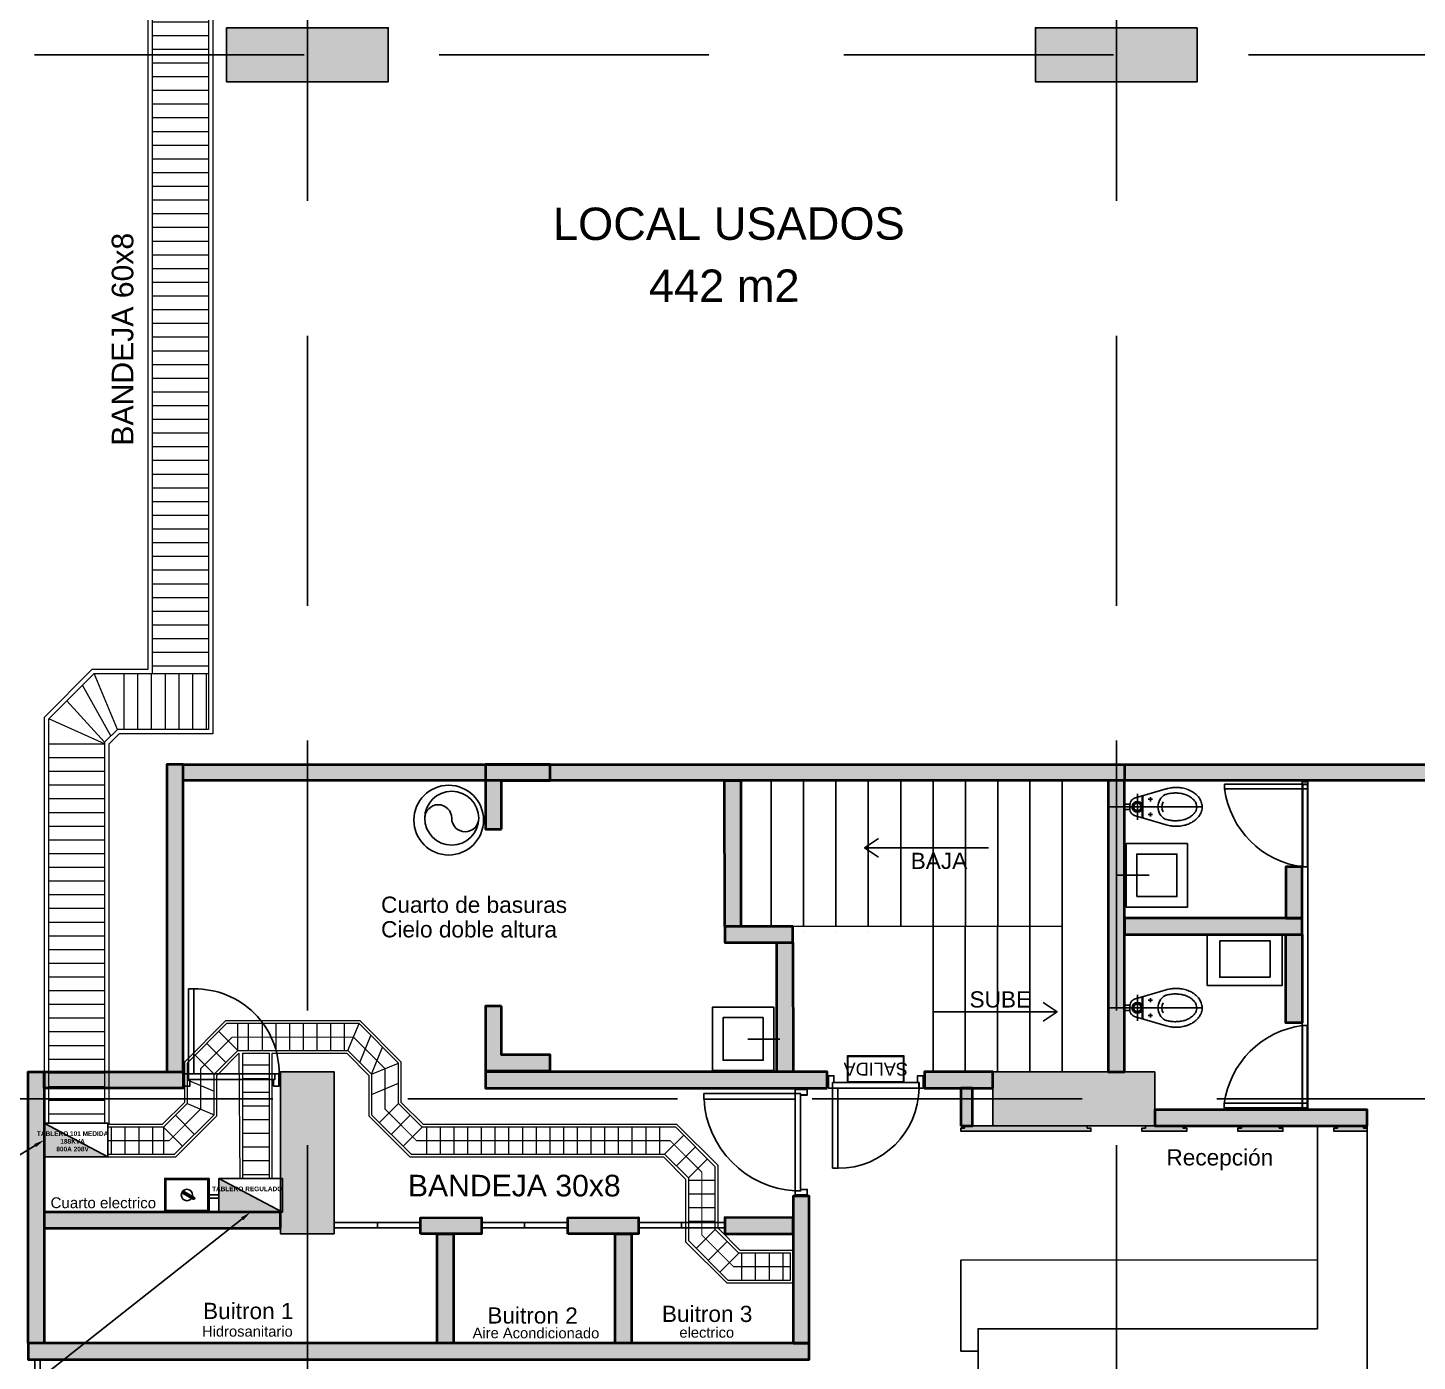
# Model space of a CAD drawing. Header units: millimetres. Extents: x -967 to 876, y -355 to 681.
# Drawn here: x -39.5 to -26.62, y -222.98 to -210.62 of the extents above; entities that cross this region are included whole.
import ezdxf
from ezdxf import colors
from ezdxf.entities.mleader import LeaderData, LeaderLine
from ezdxf.lldxf.tags import DXFTag
from ezdxf.math import Vec2, Vec3

# ---------------------------------------------------------------- set-up
doc = ezdxf.new("R2010")
doc.units = ezdxf.units.MM
for name, pattern in [('CENTER2', [28.575, 19.05, -3.175, 3.175, -3.175]), ('DASHED2', [9.525, 6.35, -3.175]), ('HIDDEN', [9.525, 6.35, -3.175]), ('LÍNEAS_OCULTASX2', [0.75, 0.5, -0.25])]:
    doc.linetypes.add(name, pattern=pattern)
for name, color, linetype, lineweight in [('-CN-GYD-BANDEJA TIPO ESCALERA', 140, 'Continuous', 18), ('-CN-GYD-TUBERÍA ILUMINACION', 5, 'Continuous', 18), ('Columna', 8, 'Continuous', 40), ('L', 7, 'Continuous', 15), ('Muro', 9, 'Continuous', 40), ('TEXTOS', 8, 'Continuous', 20), ('Textos 1', 7, 'Continuous', 25)]:
    doc.layers.add(name, color=color, linetype=linetype, lineweight=lineweight)
for name, color, linetype in [('1amobla', 253, 'Continuous'), ('AMOBLAMIENTO', 8, 'Continuous'), ('BYPASS', 7, 'Continuous'), ('F-2', 8, 'Continuous'), ('GG_PISO 1', 251, 'Continuous'), ('GG_PISO 2', 8, 'Continuous'), ('GG_PISO 3', 8, 'Continuous'), ('JCA_HATCH 254', 252, 'Continuous'), ('MUEBLE', 8, 'Continuous'), ('PROYECCION', 8, 'DASHED2'), ('TB', 7, 'Continuous')]:
    doc.layers.add(name, color=color, linetype=linetype)
doc.styles.get("Standard").update_dxf_attribs({"font": 'arial.ttf'})
tags = doc.linetypes.add('AiX_LINE', pattern='A,0.5,-0.2,["AiX",Standard,S=0.1,R=0,X=-0.1,Y=-0.05],-0.25', length=0.95).pattern_tags.tags
tags[6] = DXFTag(74, 10)
pattern_1 = [(0, (0, 0), (0, 6.985), [5.08, -1.905]), (90, (0, 0), (-6.985, 4e-16), [5.08, -1.905])]
pattern_2 = [(90, (-83.42918, 4.38), (-0.127, 0), [])]

# ---------------------------------------------------------------- blocks, each defined once
blk = doc.blocks.new('Salida_3.8W')
h = blk.add_hatch()
h.set_pattern_fill('ANGLE', color=256)
h.set_pattern_definition(pattern_1)
h.paths.add_polyline_path([(0.434, -0.01), (0.434, 0.303), (-0.434, 0.303), (-0.434, -0.01)])
h.paths.add_polyline_path([(-0.424, 0), (-0.424, 0.293), (0.424, 0.293), (0.424, 0)], flags=16)
h = blk.add_hatch()
h.set_pattern_fill('ANGLE', color=256)
h.set_pattern_definition(pattern_1)
h.paths.add_polyline_path([(0.434, -0.01), (0.434, 0.303), (-0.434, 0.303), (-0.434, -0.01)])
h.paths.add_polyline_path([(-0.424, 0), (-0.424, 0.293), (0.424, 0.293), (0.424, 0)], flags=16)
at = {"layer": 'L'}
h = blk.add_hatch(dxfattribs=at)
h.set_pattern_fill('ANGLE', color=3)
h.set_pattern_definition([(0, (-44.6785, -37.2514), (0, 6.985), [5.08, -1.905]), (90, (-44.6785, -37.2514), (-6.985, 4e-16), [5.08, -1.905])])
h.paths.add_polyline_path([(0.434, -0.01), (0.434, 0.303), (-0.434, 0.303), (-0.434, -0.01)])
h.paths.add_polyline_path([(-0.424, 0), (-0.424, 0.293), (0.424, 0.293), (0.424, 0)], flags=16)
h = blk.add_hatch(color=3, dxfattribs=at)
h.paths.add_polyline_path([(0.434, -0.01), (0.434, 0.303), (-0.434, 0.303), (-0.434, -0.01)])
h.paths.add_polyline_path([(-0.424, 0), (-0.424, 0.293), (0.424, 0.293), (0.424, 0)], flags=16)
at = {"layer": 'L', "color": 3}
for points in [[(-0.434, 0.303), (0.434, 0.303), (0.434, -0.01), (-0.434, -0.01)], [(-0.424, 0.293), (0.424, 0.293), (0.424, 0), (-0.424, 0)]]:
    blk.add_lwpolyline(points, close=True, dxfattribs=at)
at = {"layer": 'L', "color": 3, "insert": (0, 0.146, 712.661), "char_height": 0.15, "width": 0.84839, "attachment_point": 5}
blk.add_mtext('\\pxqc;SALIDA', dxfattribs=at)
blk = doc.blocks.new('estructura etapa 3')
at = {"layer": 'GG_PISO 1'}
h = blk.add_hatch(color=256, dxfattribs=at)
h.paths.add_polyline_path([(-91.651, -6658.124), (-91.651, -6657.624), (-92.35, -6657.624), (-92.35, -6658.124)])
h.paths.add_polyline_path([(-49.354, -6658.124), (-49.354, -6657.624), (-50.055, -6657.624), (-50.055, -6658.124)])
h.paths.add_polyline_path([(-56.053, -6658.124), (-56.053, -6657.624), (-56.753, -6657.624), (-56.753, -6658.124)])
h.paths.add_polyline_path([(-76.45, -6659.124), (-76.95, -6659.124), (-76.95, -6657.624), (-76.45, -6657.624)])
h.paths.add_polyline_path([(-83.95, -6659.124), (-84.45, -6659.124), (-84.45, -6657.624), (-83.95, -6657.624)])
h.paths.add_polyline_path([(-60.452, -6659.124), (-60.952, -6659.124), (-60.952, -6657.624), (-60.452, -6657.624)])
h.paths.add_polyline_path([(-67.95, -6659.124), (-68.45, -6659.124), (-68.45, -6657.624), (-67.95, -6657.624)])
h.paths.add_polyline_path([(-91.85, -6668.199), (-91.851, -6667.599), (-92.35, -6667.599), (-92.349, -6668.199)])
h.paths.add_polyline_path([(-49.354, -6668.199), (-49.354, -6667.599), (-49.854, -6667.599), (-49.854, -6668.199)])
h.paths.add_polyline_path([(-56.154, -6668.149), (-56.154, -6667.649), (-56.854, -6667.649), (-56.854, -6668.149)])
h.paths.add_polyline_path([(-59.952, -6667.649), (-59.952, -6668.149), (-61.452, -6668.149), (-61.452, -6667.649)])
h.paths.add_polyline_path([(-75.95, -6667.649), (-75.95, -6668.149), (-77.45, -6668.149), (-77.45, -6667.649)])
h.paths.add_polyline_path([(-68.95, -6667.649), (-68.95, -6668.149), (-67.45, -6668.149), (-67.45, -6667.649)])
h.paths.add_polyline_path([(-84.95, -6667.649), (-84.95, -6668.149), (-83.45, -6668.149), (-83.45, -6667.649)])
h.paths.add_polyline_path([(-91.85, -6676.199), (-91.85, -6675.599), (-92.349, -6675.599), (-92.349, -6676.199)])
h.paths.add_polyline_path([(-49.354, -6676.199), (-49.354, -6675.599), (-49.854, -6675.599), (-49.854, -6676.199)])
h.paths.add_polyline_path([(-56.154, -6676.149), (-56.154, -6675.649), (-56.754, -6675.649), (-56.754, -6676.149)])
h.paths.add_polyline_path([(-59.952, -6675.649), (-59.952, -6676.149), (-61.452, -6676.149), (-61.452, -6675.649)])
h.paths.add_polyline_path([(-75.95, -6675.649), (-75.95, -6676.149), (-77.45, -6676.149), (-77.45, -6675.649)])
h.paths.add_polyline_path([(-68.95, -6675.649), (-68.95, -6676.149), (-67.45, -6676.149), (-67.45, -6675.649)])
h.paths.add_polyline_path([(-84.95, -6675.649), (-84.95, -6676.149), (-83.45, -6676.149), (-83.45, -6675.649)])
h.paths.add_polyline_path([(-91.847, -6686.299), (-91.851, -6685.699), (-92.35, -6685.699), (-92.346, -6686.299)])
h.paths.add_polyline_path([(-49.354, -6686.299), (-49.354, -6685.699), (-49.854, -6685.699), (-49.854, -6686.299)])
h.paths.add_polyline_path([(-56.154, -6686.249), (-56.154, -6685.749), (-56.754, -6685.749), (-56.754, -6686.249)])
h.paths.add_polyline_path([(-59.952, -6685.749), (-59.952, -6686.249), (-61.452, -6686.249), (-61.452, -6685.749)])
h.paths.add_polyline_path([(-75.95, -6685.749), (-75.95, -6686.249), (-77.45, -6686.249), (-77.45, -6685.749)])
h.paths.add_polyline_path([(-68.95, -6685.749), (-68.95, -6686.249), (-67.45, -6686.249), (-67.45, -6685.749)])
h.paths.add_polyline_path([(-84.95, -6685.749), (-84.95, -6686.249), (-83.45, -6686.249), (-83.45, -6685.749)])
h.paths.add_polyline_path([(-49.353, -6694.294), (-49.354, -6693.699), (-49.855, -6693.699), (-49.854, -6694.294)])
h.paths.add_polyline_path([(-56.054, -6694.249), (-56.054, -6693.749), (-56.753, -6693.749), (-56.753, -6694.249)])
h.paths.add_polyline_path([(-91.651, -6694.249), (-91.651, -6693.749), (-92.35, -6693.749), (-92.35, -6694.249)])
h.paths.add_polyline_path([(-59.952, -6693.749), (-59.952, -6694.249), (-61.452, -6694.249), (-61.452, -6693.749)])
h.paths.add_polyline_path([(-75.95, -6693.749), (-75.95, -6694.249), (-77.45, -6694.249), (-77.45, -6693.749)])
h.paths.add_polyline_path([(-68.95, -6693.749), (-68.95, -6694.249), (-67.45, -6694.249), (-67.45, -6693.749)])
h.paths.add_polyline_path([(-84.95, -6693.749), (-84.95, -6694.249), (-83.45, -6694.249), (-83.45, -6693.749)])
h.paths.add_polyline_path([(-49.358, -6703.974), (-49.353, -6703.374), (-49.854, -6703.374), (-49.859, -6703.974)])
h.paths.add_polyline_path([(-56.054, -6703.924), (-56.054, -6703.424), (-56.753, -6703.424), (-56.753, -6703.924)])
h.paths.add_polyline_path([(-67.95, -6704.924), (-67.95, -6703.424), (-68.45, -6703.424), (-68.45, -6704.924)])
h.paths.add_polyline_path([(-91.651, -6703.924), (-91.651, -6703.424), (-92.35, -6703.424), (-92.35, -6703.924)])
h.paths.add_polyline_path([(-61.847, -6703.424), (-60.347, -6703.424), (-60.347, -6703.924), (-61.847, -6703.924)])
h.paths.add_polyline_path([(-83.95, -6704.924), (-83.95, -6703.424), (-84.45, -6703.424), (-84.45, -6704.924)])
h.paths.add_polyline_path([(-76.45, -6704.924), (-76.45, -6703.424), (-76.95, -6703.424), (-76.95, -6704.924)])
h.paths.add_polyline_path([(-49.354, -6711.949), (-49.354, -6711.449), (-50.054, -6711.449), (-50.054, -6711.949)])
h.paths.add_polyline_path([(-55.954, -6711.949), (-55.954, -6711.449), (-56.654, -6711.449), (-56.654, -6711.949)])
h.paths.add_polyline_path([(-91.65, -6711.949), (-91.65, -6711.449), (-92.35, -6711.449), (-92.35, -6711.949)])
h.paths.add_polyline_path([(-60.952, -6711.949), (-60.952, -6709.549), (-60.452, -6709.549), (-60.452, -6711.949)])
h.paths.add_polyline_path([(-68.45, -6709.549), (-68.45, -6711.949), (-67.95, -6711.949), (-67.95, -6709.549)])
h.paths.add_polyline_path([(-76.95, -6709.549), (-76.95, -6711.949), (-76.45, -6711.949), (-76.45, -6709.549)])
h.paths.add_polyline_path([(-83.95, -6709.549), (-83.95, -6711.949), (-84.45, -6711.949), (-84.45, -6709.549)])
at = {"layer": 'GG_PISO 1', "color": 253, "linetype": 'LÍNEAS_OCULTASX2', "ltscale": 5}
for p, q in [((-68.2, -6655.354), (-68.2, -6714.914)), ((-60.702, -6655.354), (-60.702, -6714.914)), ((-60.702, -6655.354), (-60.702, -6714.914)), ((-93.228, -6693.999), (-46.502, -6693.999)), ((-93.52, -6703.674), (-46.502, -6703.674))]:
    blk.add_line(p, q, dxfattribs=at)
at = {"layer": 'GG_PISO 1', "color": 0}
for points in [[(-68.95, -6693.749), (-68.95, -6694.249), (-67.45, -6694.249), (-67.45, -6693.749)], [(-59.952, -6693.749), (-59.952, -6694.249), (-61.452, -6694.249), (-61.452, -6693.749)], [(-67.95, -6704.924), (-67.95, -6703.424), (-68.45, -6703.424), (-68.45, -6704.924)], [(-61.847, -6703.424), (-60.347, -6703.424), (-60.347, -6703.924), (-61.847, -6703.924)]]:
    blk.add_lwpolyline(points, close=True, dxfattribs=at)
blk = doc.blocks.new('INODORO')
at = {"layer": 'AMOBLAMIENTO', "extrusion": (-1.55665e-06, -4.47371e-06, 1)}
for p, q in [((-0.07, 0.221, 13.502), (-0.07, 0.259, 13.502)), ((0.07, 0.221, 13.502), (0.07, 0.259, 13.502)), ((0.103, 0.17, 13.502), (-0.103, 0.17, 13.502)), ((-0.024, 0.164, 13.502), (-0.101, 0.164, 13.502)), ((-0.051, 0.24, 13.502), (-0.089, 0.24, 13.502)), ((0.101, 0.164, 13.502), (0.024, 0.164, 13.502)), ((0.051, 0.24, 13.502), (0.089, 0.24, 13.502))]:
    blk.add_line(p, q, dxfattribs=at)
at = {"layer": 'AMOBLAMIENTO', "extrusion": (-1.55665e-06, -4.47371e-06, 1), "elevation": 13.502, "flags": 128}
for points in [[(0.167, 0.387), (0.084, 0.101, -0.016701), (0.083, 0.097, -0.022806), (0.08, 0.091, -0.021821), (0.078, 0.086, -0.034751), (0.072, 0.078, -0.036571), (0.065, 0.07, -0.043988), (0.056, 0.062, -0.052185), (0.043, 0.055, -0.082496), (0.021, 0.05, -0.014668), (0.017, 0.05), (-0.017, 0.05, -0.083909), (-0.04, 0.054, -0.098699), (-0.063, 0.068, -0.082496), (-0.078, 0.086, -0.052185), (-0.083, 0.099, -0.009147), (-0.084, 0.101), (-0.167, 0.387, -0.038438), (-0.177, 0.436, -0.03221), (-0.18, 0.478, -0.004356), (-0.18, 0.484, -0.034754), (-0.176, 0.528, -0.021818), (-0.17, 0.556, -0.013779), (-0.166, 0.573, -0.009024), (-0.163, 0.582, -0.022804), (-0.154, 0.603, -0.021821), (-0.144, 0.623, -0.031515), (-0.127, 0.649, -0.003233), (-0.126, 0.651, -0.036571), (-0.107, 0.672, -0.043988), (-0.081, 0.694, -0.02205), (-0.066, 0.703, -0.030103), (-0.051, 0.71, -0.082496), (-0.008, 0.72, -0.014666), (0, 0.72, -0.083908), (0.045, 0.712, -0.043384), (0.066, 0.703, -0.055079), (0.101, 0.678, -0.050815), (0.127, 0.649, -0.03155), (0.144, 0.623, -0.052186), (0.165, 0.575, -0.001468), (0.166, 0.573, -0.042516), (0.177, 0.52, -0.03221), (0.18, 0.478, -0.004357), (0.18, 0.472, -0.034752), (0.176, 0.427, -0.02182), (0.17, 0.4, -0.009707), (0.167, 0.387)], [(0, 0.67, 0.014666), (-0.005, 0.67, 0.082496), (-0.032, 0.664, 0.044795), (-0.046, 0.657, 0.007375), (-0.05, 0.654, 0.043988), (-0.07, 0.638, 0.036571), (-0.084, 0.621, 0.018877), (-0.091, 0.612, 0.015864), (-0.098, 0.601, 0.021821), (-0.106, 0.584, 0.022804), (-0.114, 0.566, 0.01791), (-0.118, 0.551, 0.004894), (-0.12, 0.545, 0.021818), (-0.125, 0.52, 0.034754), (-0.128, 0.478, 0.004356), (-0.129, 0.472, 0.03221), (-0.126, 0.434, 0.03362), (-0.118, 0.394, 0.010353), (-0.116, 0.385, 0.008488), (-0.113, 0.378)], [(0.113, 0.378, 0.000935), (0.114, 0.379, 0.017908), (0.118, 0.394, 0.004894), (0.12, 0.399, 0.02182), (0.125, 0.425, 0.034752), (0.129, 0.467, 0.004357), (0.129, 0.472, 0.03221), (0.126, 0.511, 0.033619), (0.118, 0.551, 0.010353), (0.116, 0.56, 0.052186), (0.098, 0.601, 0.015899), (0.091, 0.612, 0.066511), (0.065, 0.642, 0.040373), (0.046, 0.657, 0.058094), (0.028, 0.665, 0.083908), (0, 0.67)]]:
    blk.add_lwpolyline(points, format="xyb", dxfattribs=at)
at = {"layer": 'AMOBLAMIENTO', "linetype": 'HIDDEN', "ltscale": 0.25, "extrusion": (-1.55665e-06, -4.47371e-06, 1), "elevation": 13.502}
for points in [[(0, -0.15), (0, 0.72)], [(-0.12, 0.12), (0.12, 0.12)]]:
    blk.add_lwpolyline(points, dxfattribs=at)
at = {"layer": 'AMOBLAMIENTO', "extrusion": (-1.55665e-06, -4.47371e-06, 1), "elevation": 13.502}
blk.add_lwpolyline([(0.025, 0.05), (-0.025, 0.05), (-0.025, 0), (0.025, 0)], close=True, dxfattribs=at)
at = {"layer": 'AMOBLAMIENTO', "extrusion": (-1.55665e-06, -4.47371e-06, 1)}
for major_axis, start_param, end_param in [((0.121, -0.042), 3.962815, 6.131668), ((0.0863, -0.03), 4.528683, 5.5658)]:
    blk.add_ellipse((0, 0.438, 13.502), major_axis=major_axis, ratio=1, start_param=start_param, end_param=end_param, dxfattribs=at)
for centre, major_axis in [((-0.07, 0.24, 13.502), (0.00567, -0.00197)), ((0, 0.12, 13.502), (0.0472, -0.0164)), ((0, 0.12, 13.502), (0.0425, -0.0148)), ((0, 0.12, 13.502), (0.0331, -0.0115)), ((0.07, 0.24, 13.502), (0.00567, -0.00197))]:
    blk.add_ellipse(centre, major_axis=major_axis, ratio=1, dxfattribs=at)
blk = doc.blocks.new('A$C2bc9fe95')
at = {"layer": 'JCA_HATCH 254'}
for points in [[(29.243, 12.725), (29.243, 15.575), (29.093, 15.575), (29.094, 12.725)], [(29.243, 15.575), (32.045, 15.575), (32.045, 15.425), (29.243, 15.425)], [(32.645, 15.574), (41.842, 15.574), (41.842, 15.424), (32.645, 15.424)], [(34.263, 14.073), (34.262, 15.424), (34.412, 15.424), (34.413, 14.073)], [(37.818, 15.424), (37.818, 12.725), (37.968, 12.725), (37.968, 15.424)], [(34.896, 13.923), (34.896, 14.073), (34.263, 14.073), (34.263, 13.923)], [(37.968, 14.15), (37.968, 14), (39.615, 14), (39.615, 14.15)], [(34.747, 12.725), (34.746, 13.923), (34.896, 13.923), (34.897, 12.725)], [(27.957, 10.212), (27.807, 10.212), (27.807, 12.725), (27.957, 12.725)], [(27.957, 12.725), (29.243, 12.725), (29.243, 12.575), (27.957, 12.575)], [(35.212, 12.575), (35.212, 12.725), (32.045, 12.725), (32.045, 12.575)], [(36.748, 12.575), (36.748, 12.725), (36.114, 12.725), (36.114, 12.575)], [(36.452, 12.225), (36.561, 12.225), (36.561, 12.575), (36.452, 12.575)], [(40.218, 12.225), (40.218, 12.375), (38.248, 12.375), (38.248, 12.225)], [(35.047, 10.212), (35.047, 11.573), (34.897, 11.573), (34.897, 10.212)], [(30.145, 11.276), (30.145, 11.426), (27.957, 11.426), (27.957, 11.276)], [(31.445, 11.224), (31.445, 11.374), (32.009, 11.375), (32.009, 11.225)], [(32.809, 11.224), (32.809, 11.374), (33.463, 11.375), (33.463, 11.224)], [(34.897, 11.224), (34.897, 11.374), (34.263, 11.375), (34.263, 11.224)], [(31.748, 10.212), (31.598, 10.212), (31.598, 11.225), (31.748, 11.225)], [(33.398, 10.212), (33.248, 10.212), (33.248, 11.224), (33.398, 11.224)], [(35.047, 10.212), (27.807, 10.212), (27.807, 10.062), (35.047, 10.062)]]:
    blk.add_hatch(color=256, dxfattribs=at).paths.add_polyline_path(points)
h = blk.add_hatch(color=256, dxfattribs=at)
h.paths.add_polyline_path([(32.195, 14.974), (32.195, 15.424), (32.645, 15.424), (32.645, 15.574), (32.045, 15.574), (32.045, 14.974)])
h.paths.add_polyline_path([(32.195, 13.335), (32.045, 13.335), (32.045, 12.735), (32.645, 12.735), (32.645, 12.885), (32.195, 12.885)])
h = blk.add_hatch(color=256, dxfattribs=at)
h.paths.add_polyline_path([(39.615, 14.15), (39.615, 14.624), (39.465, 14.624), (39.465, 14.15)])
h.paths.add_polyline_path([(39.615, 14), (39.615, 13.18), (39.465, 13.18), (39.465, 14)])
h = blk.add_hatch(color=32, dxfattribs=at)
h.dxf.hatch_style = 1
h.paths.add_polyline_path([(36.486, 12.225), (36.486, 12.205), (36.452, 12.205), (36.452, 12.175), (37.657, 12.175), (37.657, 12.205), (37.623, 12.205), (37.623, 12.225)])
h = blk.add_hatch(color=32, dxfattribs=at)
h.dxf.hatch_style = 1
h.paths.add_polyline_path([(38.163, 12.225), (38.163, 12.205), (38.129, 12.205), (38.129, 12.175), (38.546, 12.175), (38.546, 12.205), (38.512, 12.205), (38.512, 12.225)])
h = blk.add_hatch(color=32, dxfattribs=at)
h.dxf.hatch_style = 1
h.paths.add_polyline_path([(39.053, 12.225), (39.053, 12.205), (39.019, 12.205), (39.019, 12.175), (39.436, 12.175), (39.436, 12.205), (39.402, 12.205), (39.402, 12.225)])
h = blk.add_hatch(color=32, dxfattribs=at)
h.dxf.hatch_style = 1
h.paths.add_polyline_path([(39.943, 12.225), (39.943, 12.205), (39.909, 12.205), (39.909, 12.175), (40.218, 12.175), (40.218, 12.205), (40.184, 12.205), (40.184, 12.225)])
at = {"layer": '1amobla', "linetype": 'HIDDEN', "ltscale": 0.3}
for p, q in [((29.051, 12.725, 1207.995), (27.957, 12.725, 2415.091)), ((27.807, 10.212, 2415.091), (27.957, 10.212, 2415.091))]:
    blk.add_line(p, q, dxfattribs=at)
at = {"layer": 'AMOBLAMIENTO', "linetype": 'CENTER2', "ltscale": 0.3}
for p, q in [((34.694, 14.074), (34.694, 15.424)), ((34.994, 15.424), (34.994, 14.074)), ((35.294, 14.074), (35.294, 15.424)), ((35.594, 14.074), (35.594, 15.424)), ((35.894, 14.074), (35.894, 15.424)), ((36.194, 12.725), (36.194, 15.424)), ((36.493, 12.725), (36.494, 15.424)), ((36.792, 12.725), (36.793, 15.425)), ((37.091, 12.725), (37.092, 15.424)), ((37.39, 12.724), (37.392, 15.423)), ((34.896, 14.073), (37.391, 14.075))]:
    blk.add_line(p, q, dxfattribs=at)
at = {"layer": 'AMOBLAMIENTO'}
for p, q in [((37.902, 14.548), (38.198, 14.548)), ((34.775, 13.03), (34.478, 13.03)), ((32.045, 12.725), (32.345, 12.724))]:
    blk.add_line(p, q, dxfattribs=at)
at = {"layer": 'AMOBLAMIENTO', "linetype": 'HIDDEN'}
for points in [[(39.621, 14.625), (39.665, 14.625), (39.665, 15.388), (39.621, 15.388)], [(29.344, 12.707), (29.294, 12.707), (29.294, 13.494), (29.344, 13.494)], [(39.619, 13.155), (39.662, 13.155), (39.662, 12.391), (39.619, 12.391)], [(34.915, 12.474), (34.915, 12.524), (34.071, 12.524), (34.071, 12.474)], [(35.313, 12.576), (35.263, 12.576), (35.263, 11.832), (35.313, 11.832)]]:
    blk.add_lwpolyline(points, close=True, dxfattribs=at)
at = {"layer": 'AMOBLAMIENTO'}
blk.add_lwpolyline([(31.483, 15.076, -1), (31.733, 15.076, 1), (31.983, 15.076)], format="xyb", dxfattribs=at)
blk.add_lwpolyline([(31.483, 15.076, -1), (31.733, 15.076, 1), (31.983, 15.076)], format="xyb", dxfattribs=at)
for points in [[(37.984, 14.252), (37.984, 14.841), (38.552, 14.841), (38.552, 14.252)], [(38.082, 14.35), (38.082, 14.744), (38.454, 14.744), (38.454, 14.35)], [(34.718, 13.326), (34.718, 12.737), (34.15, 12.737), (34.15, 13.326)], [(34.62, 13.228), (34.62, 12.834), (34.248, 12.834), (34.248, 13.228)], [(40.218, 9.884), (36.612, 9.884), (36.612, 10.345), (39.757, 10.345), (39.757, 12.225), (40.218, 12.225)]]:
    blk.add_lwpolyline(points, close=True, dxfattribs=at)
at = {"layer": 'AMOBLAMIENTO', "elevation": 0}
for points in [[(39.431, 14), (38.736, 14), (38.736, 13.526), (39.431, 13.526)], [(39.319, 13.603), (39.319, 13.939), (38.851, 13.939), (38.851, 13.603)]]:
    blk.add_lwpolyline(points, close=True, dxfattribs=at)
at = {"layer": 'AMOBLAMIENTO'}
blk.add_lwpolyline([(36.612, 10.137), (36.452, 10.137), (36.452, 10.982), (39.757, 10.983)], dxfattribs=at)
at = {"layer": 'AMOBLAMIENTO', "ltscale": 3, "elevation": 2415.091}
blk.add_lwpolyline([(27.87, 8.479), (27.92, 8.479), (27.92, 10.062), (27.87, 10.062)], close=True, dxfattribs=at)
at = {"layer": 'AMOBLAMIENTO'}
for centre, radius in [((31.705, 15.058), 0.323), ((31.705, 15.058), 0.323), ((31.733, 15.076), 0.25), ((31.733, 15.076), 0.25)]:
    blk.add_circle(centre, radius, dxfattribs=at)
for centre, radius, start, end in [((39.731, 15.46), 0.843, 187.7187, 262.5076), ((29.357, 12.718), 0.776, 359.1416, 90.9128), ((39.728, 12.319), 0.843, 97.4924, 172.2813), ((35.313, 12.583), 0.751, 270.044, 359.4867), ((34.969, 12.521), 0.899, 183.0173, 266.5688)]:
    blk.add_arc(centre, radius, start, end, dxfattribs=at)
at = {"layer": 'Columna', "ltscale": 0.01}
for points in [[(32.195, 14.974), (32.195, 15.424), (32.645, 15.424), (32.645, 15.574), (32.045, 15.574), (32.045, 14.974)], [(32.195, 13.335), (32.045, 13.335), (32.045, 12.735), (32.645, 12.735), (32.645, 12.885), (32.195, 12.885)]]:
    blk.add_lwpolyline(points, close=True, dxfattribs=at)
at = {"layer": 'F-2'}
for points in [[(39.665, 15.39), (39.665, 15.347), (38.896, 15.347), (38.896, 15.39)], [(39.665, 15.39), (39.665, 15.347), (38.896, 15.347), (38.896, 15.39)], [(39.666, 15.412), (39.615, 15.412), (39.615, 12.377), (39.666, 12.377)], [(29.294, 12.656), (29.294, 12.707), (30.095, 12.707), (30.095, 12.656)], [(35.263, 12.627), (35.263, 12.576), (36.064, 12.576), (36.064, 12.627)], [(34.966, 12.524), (34.915, 12.524), (34.915, 11.623), (34.966, 11.623)], [(39.662, 12.435), (39.662, 12.392), (38.893, 12.392), (38.893, 12.435)]]:
    blk.add_lwpolyline(points, close=True, dxfattribs=at)
for points in [[(29.243, 12.694), (29.256, 12.694), (29.256, 12.607), (29.243, 12.607)], [(29.306, 12.656), (29.306, 12.594), (29.256, 12.594), (29.256, 12.707), (29.294, 12.707), (29.294, 12.656), (29.306, 12.656)], [(30.082, 12.656), (30.082, 12.594), (30.133, 12.594), (30.133, 12.707), (30.095, 12.707), (30.095, 12.656), (30.082, 12.656)], [(30.145, 12.694), (30.133, 12.694), (30.133, 12.607), (30.145, 12.607)], [(35.212, 12.589), (35.225, 12.589), (35.225, 12.676), (35.212, 12.676)], [(35.275, 12.627), (35.275, 12.689), (35.225, 12.689), (35.225, 12.576), (35.263, 12.576), (35.263, 12.627), (35.275, 12.627)], [(36.051, 12.627), (36.051, 12.689), (36.102, 12.689), (36.102, 12.576), (36.064, 12.576), (36.064, 12.627), (36.051, 12.627)], [(36.114, 12.589), (36.102, 12.589), (36.102, 12.676), (36.114, 12.676)], [(34.966, 12.512), (35.028, 12.512), (35.028, 12.562), (34.915, 12.562), (34.915, 12.524), (34.966, 12.524), (34.966, 12.512)], [(34.928, 12.575), (34.928, 12.562), (35.015, 12.562), (35.015, 12.575)], [(34.966, 11.636), (35.028, 11.636), (35.028, 11.585), (34.915, 11.585), (34.915, 11.623), (34.966, 11.623), (34.966, 11.636)], [(34.928, 11.573), (34.928, 11.585), (35.015, 11.585), (35.015, 11.573)]]:
    blk.add_lwpolyline(points, dxfattribs=at)
at = {"layer": 'F-2', "color": 18, "true_color": 0x000000}
for points in [[(36.486, 12.225), (36.486, 12.205), (36.452, 12.205), (36.452, 12.175), (37.657, 12.175), (37.657, 12.205), (37.623, 12.205), (37.623, 12.225), (36.486, 12.225)], [(38.163, 12.225), (38.163, 12.205), (38.129, 12.205), (38.129, 12.175), (38.546, 12.175), (38.546, 12.205), (38.512, 12.205), (38.512, 12.225), (38.163, 12.225)], [(39.053, 12.225), (39.053, 12.205), (39.019, 12.205), (39.019, 12.175), (39.436, 12.175), (39.436, 12.205), (39.402, 12.205), (39.402, 12.225), (39.053, 12.225)], [(39.943, 12.225), (39.943, 12.205), (39.909, 12.205), (39.909, 12.175), (40.218, 12.175), (40.218, 12.205), (40.184, 12.205), (40.184, 12.225), (39.943, 12.225)]]:
    blk.add_lwpolyline(points, dxfattribs=at)
at = {"layer": 'F-2', "elevation": -2415.091}
for points in [[(31.045, 11.331), (31.045, 11.28), (30.645, 11.28), (30.645, 11.331)], [(31.045, 11.331), (31.045, 11.28), (31.445, 11.28), (31.445, 11.331)], [(32.409, 11.331), (32.409, 11.28), (32.009, 11.28), (32.009, 11.331)], [(32.409, 11.331), (32.409, 11.28), (32.809, 11.28), (32.809, 11.331)], [(33.863, 11.331), (33.863, 11.28), (33.463, 11.28), (33.463, 11.331)], [(33.863, 11.331), (33.863, 11.28), (34.263, 11.28), (34.263, 11.331)]]:
    blk.add_lwpolyline(points, close=True, dxfattribs=at)
at = {"layer": 'Muro', "elevation": 2415.091}
for points in [[(29.243, 12.725), (29.243, 15.575), (29.093, 15.575), (29.094, 12.725), (29.243, 12.725)], [(27.957, 12.725), (29.243, 12.725), (29.243, 12.575), (27.957, 12.575), (27.957, 12.725)]]:
    blk.add_lwpolyline(points, dxfattribs=at)
at = {"layer": 'Muro'}
for points in [[(29.243, 15.425), (29.243, 15.575), (37.968, 15.574), (37.968, 15.424)], [(29.243, 15.575), (32.045, 15.575), (32.045, 15.425), (29.243, 15.425)], [(32.645, 15.574), (41.842, 15.574), (41.842, 15.424), (32.645, 15.424)], [(34.263, 14.073), (34.262, 15.424), (34.412, 15.424), (34.413, 14.073)], [(37.818, 15.424), (37.818, 12.725), (37.968, 12.725), (37.968, 15.424)], [(39.615, 14.15), (39.615, 14.624), (39.465, 14.624), (39.465, 14.15)], [(34.896, 13.923), (34.896, 14.073), (34.263, 14.073), (34.263, 13.923)], [(37.968, 14.15), (37.968, 14), (39.615, 14), (39.615, 14.15)], [(34.747, 12.725), (34.746, 13.923), (34.896, 13.923), (34.897, 12.725)], [(39.615, 14), (39.615, 13.18), (39.465, 13.18), (39.465, 14)], [(35.212, 12.575), (35.212, 12.725), (32.045, 12.725), (32.045, 12.575)], [(36.748, 12.575), (36.748, 12.725), (36.114, 12.725), (36.114, 12.575)], [(36.452, 12.225), (36.561, 12.225), (36.561, 12.575), (36.452, 12.575)], [(35.047, 10.212), (35.047, 11.573), (34.897, 11.573), (34.897, 10.212)], [(31.445, 11.224), (31.445, 11.374), (32.009, 11.375), (32.009, 11.225)]]:
    blk.add_lwpolyline(points, close=True, dxfattribs=at)
for points, elevation in [([(27.957, 10.212), (27.807, 10.212), (27.807, 12.725), (27.957, 12.725)], 2415.091), ([(32.809, 11.224), (32.809, 11.374), (33.463, 11.375), (33.463, 11.224)], -2415.091), ([(34.897, 11.224), (34.897, 11.374), (34.263, 11.375), (34.263, 11.224)], -2415.091), ([(31.748, 10.212), (31.598, 10.212), (31.598, 11.225), (31.748, 11.225)], 2415.091), ([(33.398, 10.212), (33.248, 10.212), (33.248, 11.224), (33.398, 11.224)], 1207.545), ([(35.047, 10.212), (27.807, 10.212), (27.807, 10.062), (35.047, 10.062)], 2415.091)]:
    blk.add_lwpolyline(points, close=True, dxfattribs=dict(at, elevation=elevation))
for points in [[(40.218, 12.225), (40.218, 12.375), (38.248, 12.375), (38.248, 12.225), (40.218, 12.225)], [(30.145, 11.276), (30.145, 11.426), (27.957, 11.426), (27.957, 11.276), (30.145, 11.276)]]:
    blk.add_lwpolyline(points, dxfattribs=at)
at = {"layer": 'PROYECCION'}
for p, q in [((34.999, 14.025), (34.999, 14.025)), ((35.299, 14.025), (35.299, 14.025)), ((35.599, 14.025), (35.599, 14.025))]:
    blk.add_line(p, q, dxfattribs=at)
at = {"layer": 'AMOBLAMIENTO', "extrusion": (0, 0, -1), "zscale": -1, "rotation": 90.00001585775081}
for p in [(-37.968, 15.181), (-37.968, 13.319)]:
    blk.add_blockref('INODORO', p, dxfattribs=at)
at = {"layer": 'Muro'}
blk.add_blockref('estructura etapa 3', (98.595, 6716.149), dxfattribs=at)
at = {"layer": 'GG_PISO 2'}
for s, height, p in [('Hidrosanitario', 0.09752, (29.419, 10.273)), ('Aire Acondicionado', 0.09752, (31.927, 10.258)), ('electrico', 0.0975, (33.843, 10.263))]:
    blk.add_text(s, height=height, rotation=359.9331, dxfattribs=at).set_placement(p)
at = {"layer": 'TEXTOS'}
for s, p in [('LOCAL USADOS', (32.671, 20.433)), ('442 m2', (33.56, 19.859))]:
    blk.add_text(s, height=0.3, rotation=0.0669, dxfattribs=at).set_placement(p)
at = {"layer": 'TEXTOS', "color": 252}
for s, height, p in [('Cuarto de basuras', 0.15, (31.078, 14.2)), ('Cielo doble altura', 0.15, (31.078, 13.972)), ('Recepción', 0.15, (38.357, 11.859)), ('Cuarto electrico', 0.1, (28.015, 11.463)), ('Buitron 1', 0.15, (29.428, 10.436)), ('Buitron 3 ', 0.15, (33.681, 10.409)), ('Buitron 2', 0.15, (32.063, 10.394))]:
    blk.add_text(s, height=height, rotation=359.9331, dxfattribs=at).set_placement(p)

msp = doc.modelspace()

# ---------------------------------------------------------------- hatches: boundary and pattern name
at = {"layer": '-CN-GYD-BANDEJA TIPO ESCALERA'}
h = msp.add_hatch(dxfattribs=at)
h.set_pattern_fill('ANSI31', color=256, scale=0.04, angle=135)
h.set_pattern_definition([(180, (-83.87187, 0), (0, -0.127), [])])
h.paths.add_polyline_path([(-37.827, -203.965), (-37.658, -203.796), (-37.951, -203.796), (-38.347, -203.796), (-38.516, -203.796), (-38.347, -203.965), (-38.347, -216.604), (-37.827, -216.604), (-37.827, -211.122)])
h = msp.add_hatch(dxfattribs=at)
h.set_pattern_fill('ANSI31', color=256, scale=0.04, angle=45)
h.paths.add_polyline_path([(-37.827, -216.604), (-38.347, -216.604), (-38.672, -216.604), (-38.672, -217.124), (-37.827, -217.124)])
h = msp.add_hatch(dxfattribs=at)
h.set_pattern_fill('ANSI31', color=256, scale=0.04, angle=135)
h.set_pattern_definition([(180, (-144.12545, -1.86489), (0, -0.127), [])])
h.paths.add_polyline_path([(-39.308, -217.243), (-39.308, -220.771), (-38.79, -220.771), (-38.79, -217.243)])
h = msp.add_hatch(dxfattribs=at)
h.set_pattern_fill('ANSI31', color=1, scale=0.04, angle=45)
h.set_pattern_definition(pattern_2)
h.paths.add_polyline_path([(-36.536, -219.849), (-36.671, -219.849), (-37.555, -219.849), (-37.555, -220.099), (-36.671, -220.099), (-36.536, -220.099)])
h = msp.add_hatch(dxfattribs=at)
h.set_pattern_fill('ANSI31', color=1, scale=0.04, angle=-45)
h.set_pattern_definition([(360, (187.92576, -171.58886), (2e-17, 0.127), [])])
h.paths.add_polyline_path([(-37.263, -220.124), (-37.513, -220.124), (-37.513, -221.283), (-37.263, -221.283)])
h = msp.add_hatch(dxfattribs=at)
h.set_pattern_fill('ANSI31', color=1, scale=0.04, angle=45)
h.set_pattern_definition(pattern_2)
h.paths.add_polyline_path([(-38.244, -220.809), (-38.76, -220.809), (-38.76, -221.059), (-38.244, -221.059)])
h = msp.add_hatch(dxfattribs=at)
h.set_pattern_fill('ANSI31', color=1, scale=0.04, angle=45)
h.set_pattern_definition(pattern_2)
h.paths.add_polyline_path([(-33.6, -220.809), (-33.735, -220.809), (-35.847, -220.809), (-35.847, -221.059), (-33.735, -221.059), (-33.6, -221.059)])
h = msp.add_hatch(dxfattribs=at)
h.set_pattern_fill('ANSI31', color=1, scale=0.04, angle=135)
h.set_pattern_definition([(180, (-83.42918, 4.38), (0, -0.127), [])])
h.paths.add_polyline_path([(-33.13, -221.278), (-33.38, -221.278), (-33.38, -221.414), (-33.38, -221.757), (-33.13, -221.757), (-33.13, -221.621)])
h = msp.add_hatch(dxfattribs=at)
h.set_pattern_fill('ANSI31', color=1, scale=0.04, angle=45)
h.set_pattern_definition(pattern_2)
h.paths.add_polyline_path([(-32.434, -221.976), (-32.911, -221.976), (-32.911, -222.226), (-32.434, -222.226)])
at = {"layer": 'BYPASS', "transparency": 33554687}
h = msp.add_hatch(color=256, dxfattribs=at)
h.dxf.hatch_style = 1
edge = h.paths.add_edge_path()
edge.add_line((-38.076, -221.417), (-37.969, -221.476))
edge.add_arc((-37.964, -221.468), 0.01, 242.3802, 419.3895)
edge.add_line((-37.959, -221.459), (-38.065, -221.4))
edge.add_line((-38.065, -221.4), (-38.072, -221.409))
edge.add_line((-38.072, -221.409), (-38.076, -221.417))
at = {"layer": 'TB'}
h = msp.add_hatch(color=256, dxfattribs=at)
h.dxf.hatch_style = 1
h.paths.add_polyline_path([(-38.759, -221.084), (-39.349, -220.772), (-39.349, -221.084)])
h = msp.add_hatch(color=256, dxfattribs=at)
h.dxf.hatch_style = 1
h.paths.add_polyline_path([(-37.142, -221.596), (-37.732, -221.283), (-37.732, -221.596)])

# ---------------------------------------------------------------- linework, layer by layer
at = {"layer": '-CN-GYD-BANDEJA TIPO ESCALERA', "color": 1, "lineweight": 13}
for p, q in [((-37.659, -219.849), (-38.025, -220.215)), ((-36.432, -219.849), (-36.671, -219.849)), ((-36.066, -220.215), (-36.432, -219.849)), ((-37.263, -221.283, 2415.091), (-37.263, -220.124)), ((-38.025, -220.215), (-38.025, -220.454)), ((-36.066, -220.454), (-36.066, -220.215)), ((-38.025, -220.454), (-38.025, -220.589)), ((-36.066, -220.589), (-36.066, -220.454)), ((-38.025, -220.589), (-38.244, -220.809)), ((-35.847, -220.809), (-36.066, -220.589)), ((-38.244, -220.809), (-38.759, -220.809)), ((-33.735, -220.809), (-35.847, -220.809)), ((-33.496, -220.809), (-33.735, -220.809)), ((-33.13, -221.175), (-33.496, -220.809)), ((-33.13, -221.621), (-33.13, -221.175)), ((-33.13, -221.757), (-33.13, -221.621)), ((-32.911, -221.976), (-33.13, -221.757)), ((-32.434, -221.976), (-32.911, -221.976)), ((-32.434, -222.226), (-32.434, -221.976))]:
    msp.add_line(p, q, dxfattribs=at)
at = {"layer": '-CN-GYD-BANDEJA TIPO ESCALERA', "color": 1}
msp.add_line((-36.671, -219.849), (-37.659, -219.849), dxfattribs=at)
at = {"layer": '-CN-GYD-BANDEJA TIPO ESCALERA', "lineweight": 13}
for p, q in [((-37.61, -220.179), (-37.61, -220.179)), ((-33.436, -221.139), (-33.436, -221.139)), ((-32.966, -221.838), (-32.966, -221.838))]:
    msp.add_line(p, q, dxfattribs=at)
at = {"layer": '-CN-GYD-BANDEJA TIPO ESCALERA', "elevation": 2415.091}
for points in [[(-38.347, -216.604), (-38.347, -203.965)], [(-37.827, -203.965), (-37.827, -217.124)], [(-38.387, -216.564), (-38.387, -203.982)], [(-37.787, -203.982), (-37.787, -217.164)], [(-39.348, -220.772), (-39.348, -217.009), (-38.904, -216.564), (-38.387, -216.564)], [(-39.308, -220.772), (-39.308, -217.025), (-38.887, -216.604), (-38.347, -216.604)], [(-38.731, -217.183), (-38.995, -216.712)], [(-38.672, -217.124), (-38.887, -216.604)], [(-38.347, -216.604), (-37.827, -216.604)], [(-38.79, -217.242), (-39.141, -216.858)], [(-38.79, -217.257), (-39.308, -217.025)], [(-37.827, -217.124), (-38.672, -217.124), (-38.79, -217.242), (-38.79, -220.772)], [(-37.787, -217.164), (-38.655, -217.164), (-38.75, -217.259), (-38.75, -220.784)], [(-38.655, -217.164), (-38.655, -217.164)], [(-38.655, -217.164), (-38.655, -217.164)], [(-38.733, -217.242), (-38.733, -217.242)]]:
    msp.add_lwpolyline(points, dxfattribs=at)
at = {"layer": '-CN-GYD-BANDEJA TIPO ESCALERA', "color": 1}
for points in [[(-32.409, -221.951), (-32.9, -221.951), (-32.9, -221.951), (-33.105, -221.746), (-33.105, -221.746), (-33.105, -221.164), (-33.486, -220.784), (-33.735, -220.784), (-35.836, -220.784), (-35.836, -220.784), (-36.041, -220.579), (-36.041, -220.579), (-36.041, -220.205), (-36.422, -219.824), (-36.671, -219.824), (-37.42, -219.824), (-37.669, -219.824), (-38.05, -220.205), (-38.05, -220.579), (-38.05, -220.579), (-38.255, -220.784), (-38.255, -220.784), (-38.255, -220.784), (-38.759, -220.784)], [(-37.732, -219.922), (-37.555, -220.099)], [(-37.555, -220.099), (-37.555, -219.849)], [(-36.536, -220.099), (-36.432, -219.849)], [(-37.842, -220.032), (-37.665, -220.209)], [(-36.426, -220.209), (-36.323, -219.959)], [(-36.316, -220.318), (-36.213, -220.068)], [(-38.759, -221.084), (-38.379, -221.084), (-38.13, -221.084), (-37.75, -220.703), (-37.75, -220.454), (-37.75, -220.329), (-37.75, -220.329), (-37.545, -220.124)], [(-37.951, -220.142), (-37.775, -220.318)], [(-37.513, -220.124), (-37.42, -220.124), (-37.263, -220.124)], [(-37.238, -220.124), (-36.546, -220.124), (-36.546, -220.124), (-36.341, -220.329), (-36.341, -220.703), (-35.961, -221.084), (-35.712, -221.084), (-35.712, -221.084), (-33.61, -221.084), (-33.61, -221.084), (-33.405, -221.289), (-33.405, -221.289), (-33.405, -221.289), (-33.405, -221.621), (-33.405, -221.871), (-33.024, -222.251), (-32.775, -222.251), (-32.775, -222.251), (-32.409, -222.251)], [(-36.316, -220.318), (-36.066, -220.215)], [(-38.025, -220.371), (-37.775, -220.475)], [(-36.316, -220.506), (-36.066, -220.402)], [(-38.134, -220.699), (-37.958, -220.876)], [(-38.025, -220.589), (-37.775, -220.693)], [(-36.066, -220.589), (-36.243, -220.766)], [(-35.957, -220.699), (-36.133, -220.876)], [(-38.244, -220.809), (-38.244, -221.059)], [(-38.244, -220.809), (-38.067, -220.985)], [(-35.847, -220.809), (-36.024, -220.985)], [(-33.6, -221.059), (-33.423, -220.882)], [(-33.49, -221.168), (-33.313, -220.992)], [(-33.38, -221.278), (-33.203, -221.101)], [(-33.307, -221.933), (-33.13, -221.757)], [(-33.197, -222.043), (-33.02, -221.867)], [(-33.087, -222.153), (-32.911, -221.976)]]:
    msp.add_lwpolyline(points, dxfattribs=at)
at = {"layer": '-CN-GYD-BANDEJA TIPO ESCALERA', "color": 1, "lineweight": 13}
msp.add_lwpolyline([(-38.759, -221.059), (-38.141, -221.059), (-37.775, -220.693), (-37.775, -220.454), (-37.775, -220.318), (-37.555, -220.099), (-36.671, -220.099), (-36.536, -220.099), (-36.316, -220.318), (-36.316, -220.454), (-36.316, -220.693), (-35.95, -221.059), (-33.735, -221.059), (-33.6, -221.059), (-33.38, -221.278), (-33.38, -221.414), (-33.38, -221.86), (-33.014, -222.226), (-32.434, -222.226)], dxfattribs=at)
at = {"layer": '-CN-GYD-BANDEJA TIPO ESCALERA', "color": 1, "elevation": 2415.091}
for points in [[(-37.545, -220.124), (-37.538, -221.283)], [(-37.238, -221.283), (-37.238, -220.124)], [(-37.238, -221.283), (-37.538, -221.283)]]:
    msp.add_lwpolyline(points, dxfattribs=at)
at = {"layer": '-CN-GYD-BANDEJA TIPO ESCALERA', "color": 1, "lineweight": 13, "elevation": 2415.091}
msp.add_lwpolyline([(-37.513, -220.124), (-37.513, -221.283)], dxfattribs=at)
at = {"layer": '-CN-GYD-TUBERÍA ILUMINACION', "color": 3, "linetype": 'AiX_LINE', "ltscale": 10, "const_width": 0.01}
msp.add_lwpolyline([(-38.759, -220.934), (-38.192, -220.934), (-37.9, -220.641), (-37.9, -220.454), (-37.9, -220.267), (-37.607, -219.974), (-36.671, -219.974), (-36.484, -219.974), (-36.191, -220.267), (-36.191, -220.454), (-36.191, -220.641), (-35.899, -220.934), (-33.735, -220.934), (-33.548, -220.934), (-33.255, -221.226), (-33.255, -221.414), (-33.255, -221.808), (-32.962, -222.101), (-32.434, -222.101)], dxfattribs=at)
at = {"layer": 'BYPASS'}
for points in [[(-37.822, -221.283), (-38.232, -221.283), (-38.232, -221.59), (-37.822, -221.59)], [(-37.832, -221.293), (-38.222, -221.293), (-38.222, -221.58), (-37.832, -221.58)]]:
    msp.add_lwpolyline(points, close=True, dxfattribs=at)
msp.add_lwpolyline([(-38.075, -221.417), (-37.969, -221.476, 0.974236), (-37.959, -221.459), (-38.065, -221.4)], format="xyb", dxfattribs=at)
for points in [[(-37.822, -221.437), (-37.738, -221.437)], [(-37.822, -221.467), (-37.738, -221.467)]]:
    msp.add_lwpolyline(points, dxfattribs=at)
msp.add_circle((-38.027, -221.437), 0.0528, dxfattribs=at)
at = {"layer": 'F-2'}
for points in [[(-27.64, -217.61), (-27.691, -217.61), (-27.691, -220.645), (-27.64, -220.645)], [(-27.641, -217.632), (-27.641, -217.675), (-28.41, -217.675), (-28.41, -217.632)], [(-32.34, -220.498), (-32.391, -220.498), (-32.391, -221.399), (-32.34, -221.399)], [(-27.644, -220.587), (-27.644, -220.63), (-28.413, -220.63), (-28.413, -220.587)]]:
    msp.add_lwpolyline(points, close=True, dxfattribs=at)
for points in [[(-38, -220.366), (-38, -220.428), (-38.051, -220.428), (-38.051, -220.316), (-38.013, -220.316), (-38.013, -220.366), (-38, -220.366)], [(-38.013, -220.316), (-37.212, -220.316), (-37.212, -220.366), (-38.013, -220.366)], [(-37.212, -220.366), (-37.224, -220.366), (-37.224, -220.428), (-37.174, -220.428), (-37.174, -220.316), (-37.212, -220.316)], [(-38.063, -220.328), (-38.051, -220.328), (-38.051, -220.416), (-38.063, -220.416)], [(-37.161, -220.328), (-37.174, -220.328), (-37.174, -220.416), (-37.161, -220.416)], [(-32.378, -220.447), (-32.378, -220.46), (-32.291, -220.46), (-32.291, -220.447)], [(-32.094, -220.434), (-32.082, -220.434), (-32.082, -220.346), (-32.094, -220.346)], [(-32.031, -220.396), (-32.031, -220.334), (-32.082, -220.334), (-32.082, -220.446), (-32.043, -220.446), (-32.043, -220.396), (-32.031, -220.396)], [(-32.043, -220.446), (-31.243, -220.446), (-31.243, -220.396), (-32.043, -220.396)], [(-31.243, -220.396), (-31.255, -220.396), (-31.255, -220.334), (-31.204, -220.334), (-31.204, -220.446), (-31.243, -220.446)], [(-31.192, -220.434), (-31.204, -220.434), (-31.204, -220.346), (-31.192, -220.346)], [(-32.34, -220.498), (-32.34, -220.511), (-32.278, -220.511), (-32.278, -220.46), (-32.391, -220.46), (-32.391, -220.498)], [(-32.34, -221.399), (-32.34, -221.386), (-32.278, -221.386), (-32.278, -221.437), (-32.391, -221.437), (-32.391, -221.399)], [(-32.378, -221.45), (-32.378, -221.437), (-32.291, -221.437), (-32.291, -221.45)]]:
    msp.add_lwpolyline(points, dxfattribs=at)
at = {"layer": 'F-2', "elevation": -2415.091}
for points in [[(-36.261, -221.691), (-36.261, -221.742), (-36.661, -221.742), (-36.661, -221.691)], [(-36.261, -221.691), (-36.261, -221.742), (-35.861, -221.742), (-35.861, -221.691)], [(-34.897, -221.691), (-34.897, -221.742), (-35.297, -221.742), (-35.297, -221.691)], [(-34.897, -221.691), (-34.897, -221.742), (-34.497, -221.742), (-34.497, -221.691)], [(-33.443, -221.691), (-33.443, -221.742), (-33.843, -221.742), (-33.843, -221.691)], [(-33.443, -221.691), (-33.443, -221.742), (-33.043, -221.742), (-33.043, -221.691)]]:
    msp.add_lwpolyline(points, close=True, dxfattribs=at)
at = {"layer": 'GG_PISO 3'}
for points in [[(-30.597, -218.221), (-31.747, -218.221), (-31.618, -218.134)], [(-30.733, -218.221), (-31.747, -218.221), (-31.618, -218.307)], [(-30.976, -219.74), (-29.962, -219.74), (-30.091, -219.654)], [(-31.112, -219.74), (-29.962, -219.74), (-30.091, -219.827)]]:
    msp.add_lwpolyline(points, dxfattribs=at)
at = {"layer": 'MUEBLE', "linetype": 'HIDDEN'}
for points in [[(-27.685, -218.398), (-27.641, -218.398), (-27.641, -217.634), (-27.685, -217.634)], [(-37.962, -220.316), (-38.013, -220.316), (-38.013, -219.528), (-37.962, -219.528)], [(-27.688, -219.868), (-27.644, -219.868), (-27.644, -220.631), (-27.688, -220.631)], [(-31.993, -220.446), (-32.043, -220.446), (-32.043, -221.19), (-31.993, -221.19)], [(-32.391, -220.549), (-32.391, -220.498), (-33.235, -220.498), (-33.235, -220.549)]]:
    msp.add_lwpolyline(points, close=True, dxfattribs=at)
at = {"layer": 'TB', "elevation": 2415.091}
for points in [[(-39.349, -220.772), (-38.759, -220.772), (-38.759, -221.084), (-39.349, -221.084)], [(-37.732, -221.283), (-37.142, -221.283), (-37.142, -221.596), (-37.732, -221.596)]]:
    msp.add_lwpolyline(points, close=True, dxfattribs=at)
for points in [[(-38.759, -221.084), (-39.349, -220.772)], [(-37.142, -221.596), (-37.732, -221.283)]]:
    msp.add_lwpolyline(points, dxfattribs=at)

# ---------------------------------------------------------------- block references
at = {"layer": 'L', "xscale": 0.6, "yscale": 0.8, "rotation": 180}
msp.add_blockref('Salida_3.8W', (-31.643, -220.153), dxfattribs=at)

# ---------------------------------------------------------------- texts
at = {"layer": 'GG_PISO 3', "char_height": 0.15, "attachment_point": 1, "rotation": 360}
for s, insert in [('BAJA', (-31.319, -218.266)), ('SUBE', (-30.774, -219.55))]:
    msp.add_mtext_dynamic_manual_height_columns(s, width=0.89145, gutter_width=5, heights=[0], dxfattribs=dict(at, insert=insert))
at = {"layer": 'Textos 1', "color": 42, "true_color": 0xdd8108, "char_height": 0.04299, "attachment_point": 1}
for s, insert in [('\\pxqc;{\\fArial|b1|i0|c0|p34;TABLERO 101 MEDIDA\\P188KVA\\P800A 208V}', (-39.454, -220.847)), ('\\pxqc;{\\fArial|b1|i0|c0|p34;TABLERO REGULADO}', (-37.836, -221.359))]:
    msp.add_mtext_dynamic_manual_height_columns(s, width=0.73433, gutter_width=0.155, heights=[0], dxfattribs=dict(at, insert=insert))

# ---------------------------------------------------------------- next in the draw order: texts
at = {"layer": 'Textos 1', "insert": (-38.724, -214.494), "char_height": 0.2, "width": 6.217248937900877e-15, "attachment_point": 1, "rotation": 90, "bg_fill": 3, "box_fill_scale": 1.5, "bg_fill_color": 256, "bg_fill_transparency": 0}
msp.add_mtext('BANDEJA 60x8 ', dxfattribs=at)
at = {"layer": 'Textos 1', "insert": (-35.979, -221.25, 0), "char_height": 0.2, "width": 6.217248937900877e-15, "attachment_point": 1, "bg_fill": 3, "box_fill_scale": 1.5, "bg_fill_color": 256, "bg_fill_transparency": 0}
msp.add_mtext('BANDEJA 30x8', dxfattribs=at)

# ---------------------------------------------------------------- next in the draw order: leaders
at = {"color": 7, "lineweight": 0}
ml = msp.add_multileader_mtext('Standard', dxfattribs=at)
ml.set_content('\\A1;VA A SUBESTACIÓN TABLERO ML6 \\PCON CABLE\\P9 No 350KC1000(F) + 3No 250KC1000(N) + 1No 4/0(T)', color=7)
ml.set_leader_properties()
ml.build(insert=Vec2(0, 0))
ml.multileader.update_dxf_attribs({"dogleg_length": 0.1, "arrow_head_size": 0.1})
ctx = ml.context
ctx.base_point, ctx.char_height, ctx.arrow_head_size, ctx.landing_gap_size, ctx.plane_origin = Vec3(-44.21, -221.596, 2415.091), 0.1, 0.1, 0.1, Vec3(-42.719, -215.381, 2415.091)
ctx.text_align_type = 2
notes = []
notes.append((ctx, [(1, (1, 1, 0), (-40.458, -221.596, 2415.091), (-1, 0), 0.1, [(0, [(-39.349, -220.928, 2415.091)], 0, [])])]))
ctx.mtext.insert, ctx.mtext.width, ctx.mtext.alignment, ctx.mtext.flow_direction = Vec3(-40.658, -221.532, 2415.091), 3.45919, 3, 5
ctx.mtext.has_bg_fill, ctx.mtext.bg_color, ctx.mtext.bg_scale_factor, ctx.mtext.bg_transparency, ctx.mtext.use_window_bg_color = 1, -1027028792, 1.5, 0, 1
for ctx, leaders in notes:
    for number, flags, end, landing, length, lines in leaders:
        leader = LeaderData()
        leader.index, (leader.has_last_leader_line, leader.has_dogleg_vector, leader.attachment_direction) = number, flags
        leader.last_leader_point, leader.dogleg_vector, leader.dogleg_length = Vec3(end), Vec3(landing), length
        for number, points, colour, breaks in lines:
            line = LeaderLine()
            line.index, line.vertices, line.color, line.breaks = number, Vec3.list(points), colors.encode_raw_color(colour), breaks
            leader.lines.append(line)
        ctx.leaders.append(leader)

# ---------------------------------------------------------------- next in the draw order: leaders
ml = msp.add_multileader_mtext('Standard', dxfattribs=at)
ml.set_content('\\A1;VA A SUBESTACIÓN TABLERO T2\\PCON CABLE\\P2 No 12(F) + 1No 12(N) + 1No 12(T)', color=7)
ml.set_leader_properties()
ml.build(insert=Vec2(0, 0))
ml.multileader.update_dxf_attribs({"dogleg_length": 0.1, "arrow_head_size": 0.1})
ctx = ml.context
ctx.base_point, ctx.char_height, ctx.arrow_head_size, ctx.landing_gap_size, ctx.plane_origin = Vec3(-42.411, -223.509, 2415.091), 0.1, 0.1, 0.1, Vec3(-38.766, -216.048, 2415.091)
ctx.text_align_type = 2
notes = []
notes.append((ctx, [(1, (1, 1, 0), (-39.861, -223.509, 2415.091), (-1, 0), 0.1, [(0, [(-37.437, -221.596, 2415.091)], 0, [])])]))
ctx.mtext.insert, ctx.mtext.width, ctx.mtext.alignment, ctx.mtext.flow_direction = Vec3(-40.061, -223.444, 2415.091), 2.2553, 3, 5
ctx.mtext.has_bg_fill, ctx.mtext.bg_color, ctx.mtext.bg_scale_factor, ctx.mtext.bg_transparency, ctx.mtext.use_window_bg_color = 1, -1027028792, 1.5, 0, 1
for ctx, leaders in notes:
    for number, flags, end, landing, length, lines in leaders:
        leader = LeaderData()
        leader.index, (leader.has_last_leader_line, leader.has_dogleg_vector, leader.attachment_direction) = number, flags
        leader.last_leader_point, leader.dogleg_vector, leader.dogleg_length = Vec3(end), Vec3(landing), length
        for number, points, colour, breaks in lines:
            line = LeaderLine()
            line.index, line.vertices, line.color, line.breaks = number, Vec3.list(points), colors.encode_raw_color(colour), breaks
            leader.lines.append(line)
        ctx.leaders.append(leader)

# ---------------------------------------------------------------- next in the draw order: block references
msp.add_blockref('A$C2bc9fe95', (-67.306, -233.022))

doc.saveas('drawing.dxf')
